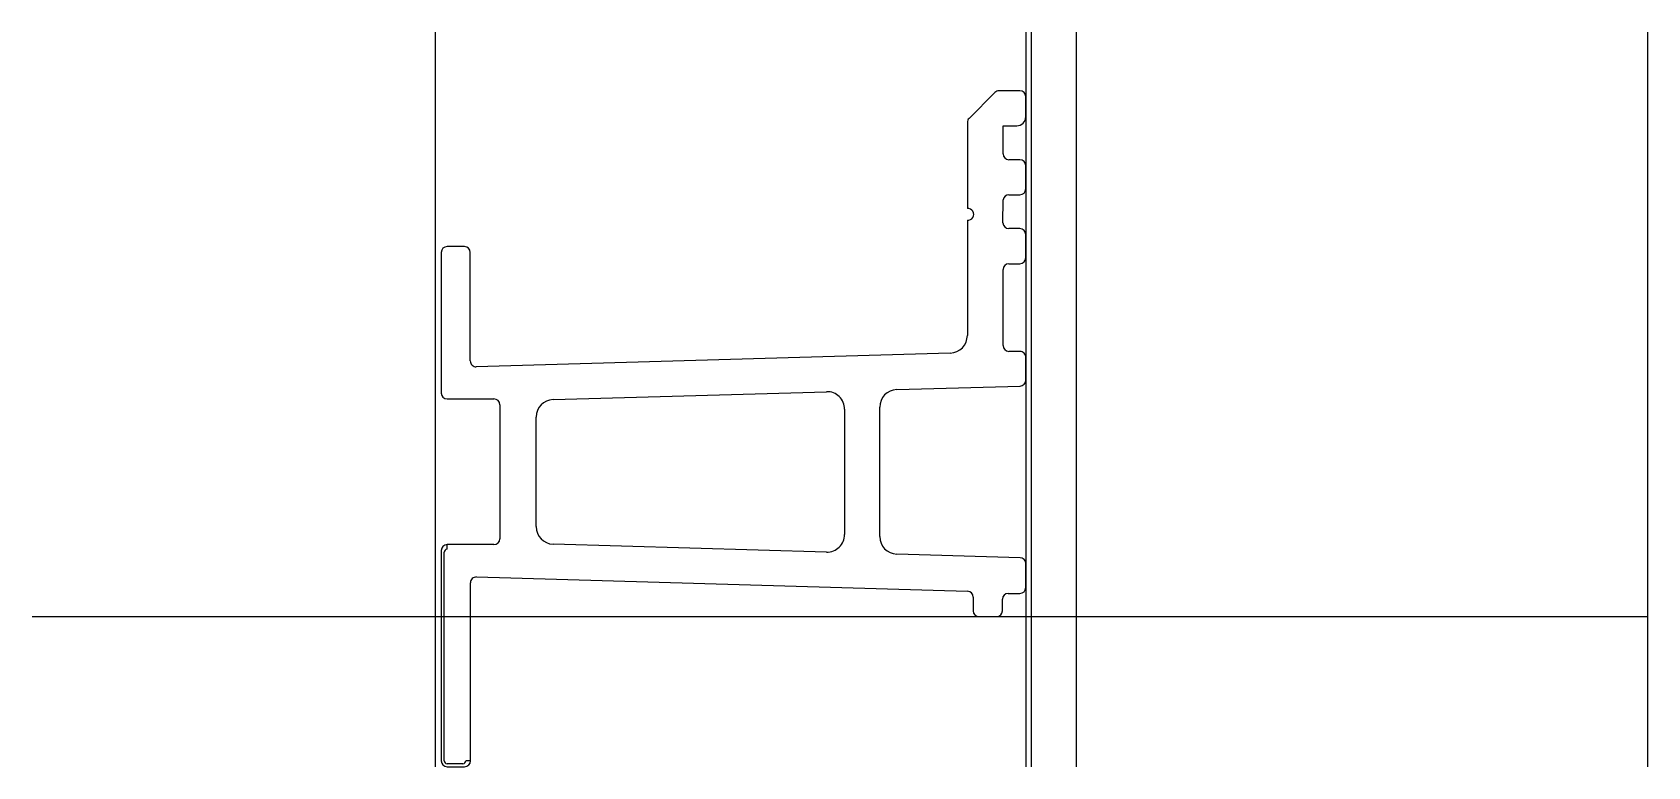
# Model space of a CAD drawing. Extents: x -171 to 105, y -26 to 100.
import ezdxf

# ---------------------------------------------------------------- set-up
doc = ezdxf.new("R2010")
doc.units = 0
doc.layers.get('0').update_dxf_attribs({"linetype": 'CONTINUOUS'})

msp = doc.modelspace()

# ---------------------------------------------------------------- linework, layer by layer
at = {"linetype": 'CONTINUOUS'}
for p, q in [((-102, -25.68), (-102, 100)), ((-1, 100), (-1, -25.68)), ((0, -25.68), (0, 100)), ((7.7, -25.68), (7.7, 100)), ((105.42, -25.68), (105.42, 100)), ((-6.29, 89.7), (-10.71, 85.26)), ((-2, 90), (-5.58, 90)), ((-1, 85.53), (-1, 89.03)), ((-11, 84.56), (-11, 69.83)), ((-4.89, 79.2), (-4.89, 84)), ((-4.89, 84), (-2.53, 84)), ((-2, 78.2), (-3.89, 78.2)), ((-1, 73.2), (-1, 77.2)), ((-3.89, 72.2), (-2, 72.2)), ((-4.9, 67.4), (-4.88, 71.32)), ((-11, 67.84), (-11, 48.11)), ((-2, 66.4), (-3.9, 66.4)), ((-1, 61.4), (-1, 65.4)), ((-101.02, 62.33), (-101.02, 38.26)), ((-97.05, 63.33), (-100.02, 63.33)), ((-96.05, 43.76), (-96.05, 62.33)), ((-4.89, 46.4), (-4.89, 59.4)), ((-3.89, 60.4), (-2, 60.4)), ((-13.92, 45.11), (-95.02, 42.76)), ((-2, 45.4), (-3.89, 45.4)), ((-1, 40.46), (-1, 44.35)), ((-23.09, 38.85), (-1.97, 39.46)), ((-100.02, 37.26), (-92, 37.26)), ((-91, 36.26), (-91, 13.32)), ((-81.89, 37.15), (-35.09, 38.5)), ((-84.8, 15.41), (-84.8, 34.15)), ((-32, 35.5), (-32, 14.05)), ((-26, 13.7), (-26, 35.85)), ((-101.02, 11.32), (-101.02, -24.68)), ((-101.02, 11.32), (-101.02, -24.68)), ((-92, 12.32), (-100.02, 12.32)), ((-100.02, 11.52), (-100.02, 12.32)), ((-35.09, 11.05), (-81.89, 12.41)), ((-100.52, -24.68), (-100.52, 11.02)), ((-1.97, 10.09), (-23.09, 10.7)), ((-1, 4.98), (-1, 9.09)), ((-96.02, -24.68), (-96.02, 5.79)), ((-94.99, 6.79), (-10.97, 4.36)), ((-10, 3.36), (-10, 1)), ((-5, 1), (-5, 2.98)), ((-4, 3.98), (-2, 3.98)), ((-171, 0), (105.42, 0)), ((-9, 0), (-6, 0)), ((-96.02, -24.68), (-96.82, -24.68)), ((-97.32, -25.18), (-100.02, -25.18)), ((-100.02, -25.68), (-97.02, -25.68)), ((-100.02, -25.68), (-97.02, -25.68))]:
    msp.add_line(p, q, dxfattribs=at)
for centre, radius, start, end in [((-5.58, 89), 1, 90.2379, 135.5737), ((-2, 89), 1, 1.7191, 90.0258), ((-10, 84.56), 1, 135.2342, 179.7587), ((-2.53, 85.53), 1.53, 270, 0), ((-3.89, 79.2), 1, 180, 270), ((-2, 77.2), 1, 0, 90), ((-3.89, 71.2), 1, 90.159, 173.1081), ((-2, 73.2), 1, 270, 0), ((-10.9, 68.84), 1, 264.268, 95.732), ((-3.9, 67.4), 1, 180, 270), ((-2, 65.4), 1, 0, 90), ((-100.02, 62.33), 1, 90, 180), ((-97.05, 62.33), 1, 0, 90), ((-2, 61.4), 1, 270, 0), ((-3.89, 59.4), 1, 90, 180), ((-14, 48.11), 3, 271.5281, 0.0204), ((-3.89, 46.4), 1, 180, 270), ((-2, 44.4), 1, 357.134, 90.0717), ((-95.05, 43.76), 1, 179.9742, 271.7191), ((-23, 35.85), 3, 91.7191, 180.0258), ((-2, 40.46), 1, 271.7191, 0.0258), ((-100.02, 38.26), 1, 180, 270), ((-92, 36.26), 1, 0, 90), ((-81.8, 34.15), 3, 91.7191, 180.0258), ((-35, 35.5), 3, 359.9742, 91.7191), ((-81.8, 15.41), 3, 179.9742, 268.2809), ((-35, 14.05), 3, 268.2809, 0.0258), ((-100.02, 11.32), 1, 90, 180), ((-100.02, 11.32), 1, 90, 180), ((-100.02, 11.02), 0.5, 90, 180), ((-92, 13.32), 1, 270, 0), ((-23, 13.7), 3, 179.9742, 268.2809), ((-2, 9.09), 1, 359.9742, 88.2809), ((-95.02, 5.79), 1, 88.2809, 180.0258), ((-11, 3.36), 1, 359.9742, 88.2809), ((-4, 2.98), 1, 90, 180), ((-2, 4.98), 1, 270, 0), ((-9, 1), 1, 180, 270), ((-6, 1), 1, 270, 0), ((-100.02, -24.68), 1, 180, 270), ((-100.02, -24.68), 1, 180, 270), ((-100.02, -24.68), 0.5, 180, 270), ((-97.32, -24.68), 0.5, 270, 0), ((-97.02, -24.68), 1, 270, 0), ((-97.02, -24.68), 1, 270, 0)]:
    msp.add_arc(centre, radius, start, end, dxfattribs=at)

doc.saveas('drawing.dxf')
